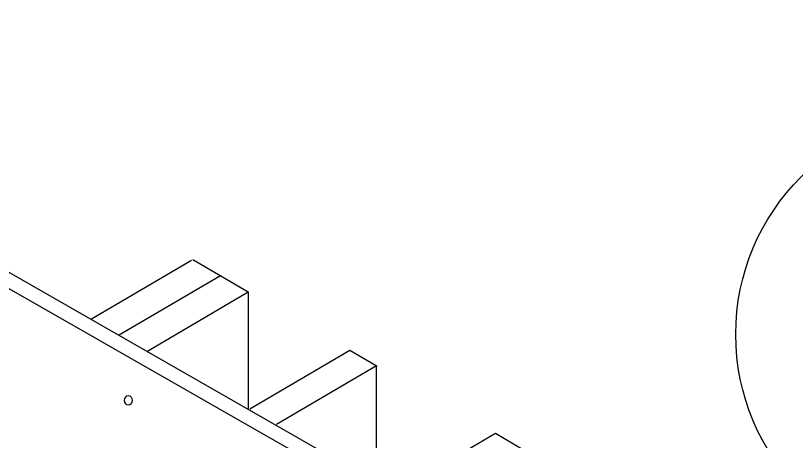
# Model space of a CAD drawing. Extents: x -1392 to 5791, y -3809 to 1722.
# Drawn here: x -924.9 to -663.8, y 476.9 to 619.1 of the extents above; entities that cross this region are included whole.
import ezdxf

# ---------------------------------------------------------------- set-up
doc = ezdxf.new("R2010")
doc.units = 0
doc.header["$MEASUREMENT"] = 0
for name, color, linetype, lineweight in [('G-ANNO-TTLB', 7, 'Continuous', 0), ('TYVEK', 7, 'Continuous', 0), ('WALL SCRATCH', 7, 'Continuous', 0)]:
    doc.layers.add(name, color=color, linetype=linetype, lineweight=lineweight)

msp = doc.modelspace()

# ---------------------------------------------------------------- hatches: boundary and pattern name
at = {"layer": 'G-ANNO-TTLB', "true_color": 0xff00ff, "transparency": 33554687}
h = msp.add_hatch(color=6, dxfattribs=at)
edge = h.paths.add_edge_path()
edge.add_spline(control_points=[(1773.02, -796.5), (1773.02, -796.5), (-1156.5, -796.5), (-1156.5, -796.5), (-1156.5, -796.5), (-1156.5, 1660.5), (-1156.5, 1660.5), (-1156.5, 1660.5), (1773.02, 1660.5), (1773.02, 1660.5), (1773.02, 1660.5), (1773.02, -796.5), (1773.02, -796.5)], knot_values=[0, 0, 0, 0, 1, 1, 1, 2, 2, 2, 3, 3, 3, 4, 4, 4, 4], degree=3, periodic=0)
edge = h.paths.add_edge_path()
edge.add_spline(control_points=[(-1147.5, 1651.5), (-1147.5, 1651.5), (-1147.5, -787.5), (-1147.5, -787.5), (-1147.5, -787.5), (1764.02, -787.5), (1764.02, -787.5), (1764.02, -787.5), (1764.02, 1651.5), (1764.02, 1651.5), (1764.02, 1651.5), (-1147.5, 1651.5), (-1147.5, 1651.5)], knot_values=[0, 0, 0, 0, 1, 1, 1, 2, 2, 2, 3, 3, 3, 4, 4, 4, 4], degree=3, periodic=0)
edge.add_line((-1147.5, 1651.5), (-1147.5, 1651.5))

# ---------------------------------------------------------------- linework, layer by layer
at = {"layer": 'G-ANNO-TTLB'}
for points in [[(1773.02, -796.5), (1773.02, -796.5), (-1156.5, -796.5), (-1156.5, -796.5), (-1156.5, -796.5), (-1156.5, 1660.5), (-1156.5, 1660.5), (-1156.5, 1660.5), (1773.02, 1660.5), (1773.02, 1660.5), (1773.02, 1660.5), (1773.02, -796.5), (1773.02, -796.5)], [(-1147.5, 1651.5), (-1147.5, 1651.5), (-1147.5, -787.5), (-1147.5, -787.5), (-1147.5, -787.5), (1764.02, -787.5), (1764.02, -787.5), (1764.02, -787.5), (1764.02, 1651.5), (1764.02, 1651.5), (1764.02, 1651.5), (-1147.5, 1651.5), (-1147.5, 1651.5)]]:
    msp.add_open_spline(points, degree=3, knots=[0, 0, 0, 0, 1, 1, 1, 2, 2, 2, 3, 3, 3, 4, 4, 4, 4], dxfattribs=at)
at = {"layer": 'TYVEK', "color": 18, "lineweight": 25, "true_color": 0x000000}
msp.add_circle((-609.85, 512.7), 74.24, dxfattribs=at)
at = {"layer": 'WALL SCRATCH', "color": 2, "lineweight": 25, "true_color": 0xffff00}
for p, q in [((-703.36, 405.56), (-972.15, 559.04)), ((-708.31, 403.03), (-977.1, 556.51))]:
    msp.add_line(p, q, dxfattribs=at)
at = {"layer": 'WALL SCRATCH', "color": 33, "lineweight": 25, "true_color": 0xcc9966}
for p, q in [((-899.49, 517.84), (-866.08, 537.41)), ((-865.56, 537.71), (-847.1, 526.86)), ((-890.45, 512.39), (-856.4, 532.33)), ((-881.01, 507), (-847.1, 526.86)), ((-847.1, 526.85), (-847.1, 487.93)), ((-846.54, 487.82), (-813.13, 507.39)), ((-813.13, 507.39), (-803.92, 502.11)), ((-837.59, 482.69), (-804.18, 502.25)), ((-804.16, 463.52), (-804.18, 502.25)), ((-798.35, 459.8), (-764.42, 479.67)), ((-764.42, 479.67), (-745.96, 468.82))]:
    msp.add_line(p, q, dxfattribs=at)
at = {"layer": 'WALL SCRATCH', "color": 252, "lineweight": 25, "true_color": 0x848484}
msp.add_ellipse((-887.14, 490.63), major_axis=(0, 1.59), ratio=0.812499, dxfattribs=at)

doc.saveas('drawing.dxf')
